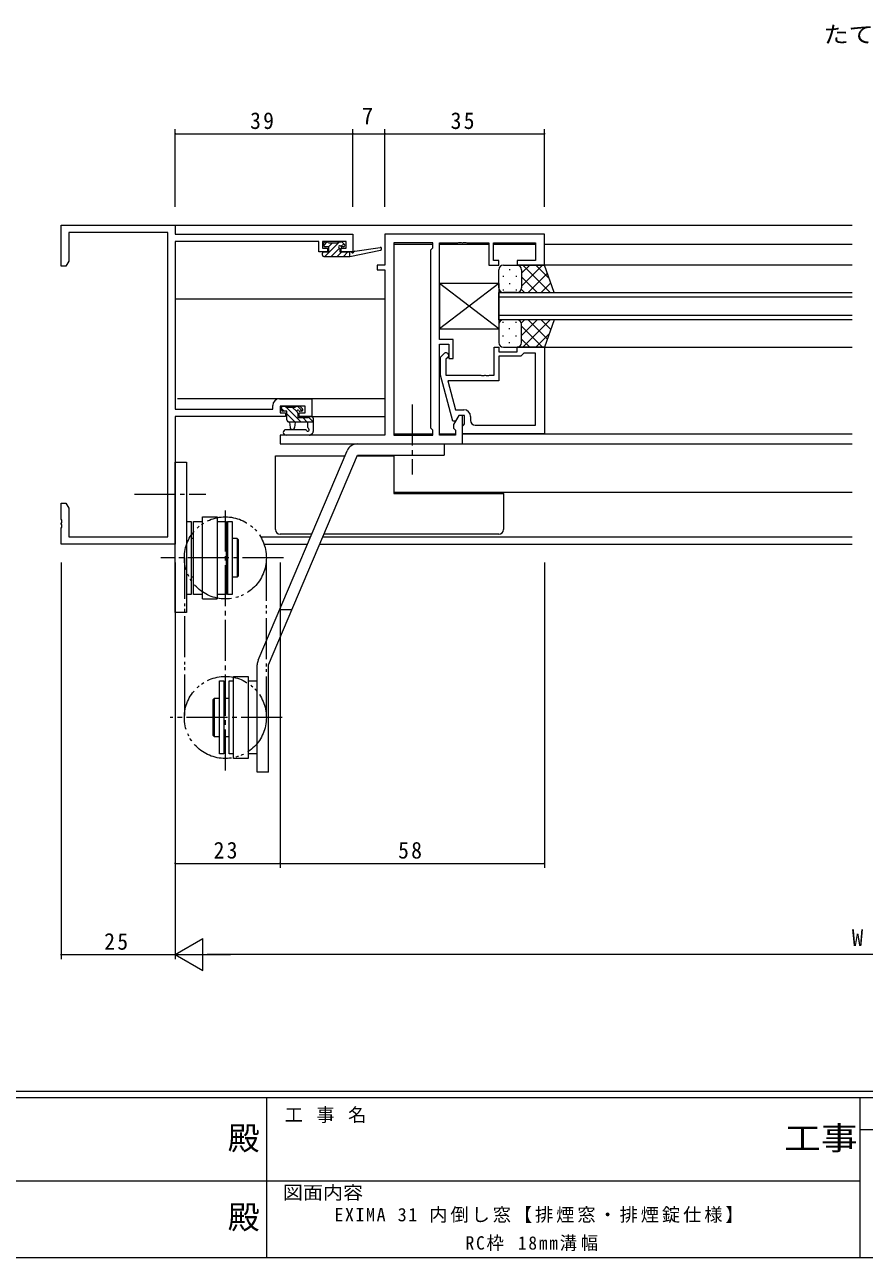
# Model space of a CAD drawing. Units: millimetres on the paper. Extents: x -420 to 373, y -297 to 267.
# Drawn here: x -85.7 to 98.5, y -297 to -26.7 of the extents above; entities that cross this region are included whole.
import ezdxf
from ezdxf.enums import TextEntityAlignment as Align

# ---------------------------------------------------------------- set-up
doc = ezdxf.new("R2010")
doc.units = ezdxf.units.MM
doc.linetypes.add('CHAIN2', pattern=[12, 9, -1, 1, -1])
doc.linetypes.add('DOUBLE_CHAIN2', pattern=[12.8, 9, -1, 0.6, -0.6, 0.6, -1])
for name, color, linetype, lineweight in [('0-1_YKK_ZWAK', 7, 'Continuous', 9), ('0-3_YKK_13', 4, 'Continuous', 9), ('0-4_YKK_11', 7, 'Continuous', 9), ('0-5_YKK_12', 2, 'Continuous', 9), ('0-6_YKK_D', 6, 'Continuous', 9)]:
    doc.layers.add(name, color=color, linetype=linetype, lineweight=lineweight)
doc.layers.add('0-2_USER1', color=3, linetype='Continuous')
doc.styles.add('ＭＳ ゴシック', font='')
doc.styles.get('ＭＳ ゴシック').set_extended_font_data('MS Gothic')

msp = doc.modelspace()

# ---------------------------------------------------------------- linework, layer by layer
at = {"layer": '0-1_YKK_ZWAK'}
for p, q in [((352.3, -260.6), (-417.7, -260.6)), ((314.5, -262), (-417.7, -262)), ((-32.7, -262), (-32.7, -297)), ((97.5, -262), (97.5, -297)), ((165.684, -268.999), (97.5, -268.999)), ((-160.1, -280.199), (-31.3, -280.199)), ((-31.3, -280.199), (97.5, -280.199)), ((-417.7, -297), (314.5, -297))]:
    msp.add_line(p, q, dxfattribs=at)
at = {"layer": '0-3_YKK_13'}
for p, q in [((-20.1, -75.063), (-19.337, -74.3)), ((-20.1, -75.1), (-20.1, -74.6)), ((-19.843, -77.5), (-16.643, -74.3)), ((-19.8, -74.3), (-19.3, -74.3)), ((-19.1, -74.5), (-17.1, -74.5)), ((-19.09, -75.4), (-18.19, -74.5)), ((-18.496, -77.5), (-16.667, -75.672)), ((-16.9, -74.3), (-16.3, -74.3)), ((-16.328, -75.333), (-15.736, -74.74)), ((-15.8, -75.4), (-16.139, -75.4)), ((-16.088, -74.388), (-15.588, -74.888)), ((-13.288, -76.327), (-7.746, -75.503)), ((-20.4, -77.2), (-20.4, -76.8)), ((-20.379, -76.689), (-20.211, -76.521)), ((-20.1, -76.5), (-19, -76.5)), ((-20.1, -77.5), (-14.402, -77.5)), ((-17.149, -77.5), (-16.149, -76.5)), ((-15.802, -77.5), (-14.802, -76.5)), ((-14.455, -77.5), (-14.402, -77.447)), ((-14.402, -77.5), (-7.641, -76.094)), ((-14.402, -76.5), (-14.315, -76.486)), ((-14.402, -77.5), (-14.402, -76.5)), ((18.3, -84.4), (18.3, -80.4)), ((19.3, -79.4), (22.3, -79.4)), ((20.663, -80.32), (20.663, -80.52)), ((28.3, -79.4), (22.3, -79.4)), ((23.3, -84.021), (27.92, -79.4)), ((23.3, -81.192), (25.092, -79.4)), ((23.3, -80.4), (23.3, -84)), ((23.3, -80.8), (23.3, -84.4)), ((23.568, -79.4), (29.568, -85.4)), ((26.397, -79.4), (29.357, -82.361)), ((30.443, -85.4), (28.3, -79.4)), ((5.3, -83.4), (5.3, -93.4)), ((18.3, -83.4), (5.3, -83.4)), ((18.3, -83.4), (5.3, -93.4)), ((18.3, -83.4), (18.3, -93.4)), ((19.249, -81.735), (19.249, -81.935)), ((20.663, -83.35), (20.663, -83.55)), ((22.078, -81.735), (22.078, -81.935)), ((23.3, -81.961), (26.74, -85.4)), ((24.749, -85.4), (28.944, -81.205)), ((27.577, -85.4), (29.689, -83.289)), ((19.249, -84.765), (19.249, -84.965)), ((22.3, -85.4), (19.3, -85.4)), ((22.078, -84.765), (22.078, -84.965)), ((22.3, -85.4), (30.443, -85.4)), ((23.243, -84.732), (23.911, -85.4)), ((19.248, -92.035), (19.248, -91.835)), ((22.3, -91.4), (19.3, -91.4)), ((22.078, -92.035), (22.078, -91.835)), ((30.443, -91.4), (22.3, -91.4)), ((23.243, -92.069), (23.911, -91.4)), ((23.3, -94.84), (26.74, -91.4)), ((23.568, -97.4), (29.568, -91.4)), ((24.749, -91.4), (28.944, -95.596)), ((27.577, -91.4), (29.689, -93.512)), ((30.443, -91.4), (28.3, -97.4)), ((18.3, -92.4), (18.3, -96.4)), ((20.663, -93.45), (20.663, -93.25)), ((23.3, -96), (23.3, -92.4)), ((23.3, -92.78), (27.92, -97.4)), ((23.3, -96.4), (23.3, -92.8)), ((26.397, -97.4), (29.357, -94.44)), ((19.248, -95.065), (19.248, -94.865)), ((20.663, -96.48), (20.663, -96.28)), ((22.078, -95.065), (22.078, -94.865)), ((23.3, -95.609), (25.092, -97.4)), ((19.3, -97.4), (22.3, -97.4)), ((28.3, -97.4), (22.3, -97.4)), ((-29.4, -111.13), (-29.4, -110.63)), ((-29.1, -110.33), (-28.6, -110.33)), ((-28.559, -110.334), (-28.404, -110.489)), ((-28.4, -110.53), (-26.3, -110.53)), ((-28.363, -110.53), (-25.063, -113.83)), ((-27.016, -110.53), (-26.037, -111.509)), ((-26.1, -110.33), (-25.5, -110.33)), ((-25.869, -110.33), (-24.825, -111.374)), ((-25.288, -110.418), (-24.788, -110.918)), ((-29.4, -110.84), (-28.81, -111.43)), ((-28.2, -111.43), (-29.1, -111.43)), ((-28.2, -113.33), (-28.2, -111.43)), ((-28.2, -112.04), (-26.41, -113.83)), ((-28.196, -113.391), (-27.761, -113.826)), ((-25.8, -111.891), (-25.8, -112.83)), ((-25.8, -112.83), (-23.5, -112.83)), ((-25, -111.43), (-25.339, -111.43)), ((-24.716, -112.83), (-23.716, -113.83)), ((-23.472, -112.728), (-22.4, -113.799)), ((-23.3, -112.63), (-22.7, -112.63)), ((-22.4, -112.93), (-22.4, -115.893)), ((-24.136, -115.5), (-28.384, -115.5)), ((-22.4, -113.83), (-27.7, -113.83)), ((-27.6, -113.83), (-27.498, -114.974)), ((-26.4, -113.83), (-26.502, -114.974)), ((-23.6, -115.01), (-23.6, -113.83)), ((-23.205, -116.7), (-28.384, -116.7)), ((-23.015, -116.632), (-22.584, -116.28)), ((-12.7, -118.6), (6.3, -118.6)), ((6.3, -118.6), (6.3, -121.1)), ((-34.501, -166.062), (-15.001, -120.123)), ((-32.2, -167.039), (-12.7, -121.1)), ((-30.7, -121.2), (-29.7, -121.2)), ((-30.7, -137.4), (-30.7, -121.2)), ((-29.7, -121.2), (-15.458, -121.2)), ((-12.742, -121.2), (-4.77, -121.2)), ((-12.7, -121.1), (6.3, -121.1)), ((-52.7, -122.6), (-50.2, -122.6)), ((-52.7, -155.6), (-52.7, -122.6)), ((-50.2, -122.6), (-50.2, -155.6)), ((-4.603, -129.5), (-4.592, -129.481)), ((-4.592, -129.481), (-4.582, -129.424)), ((-4.582, -129.424), (-4.572, -129.33)), ((-4.572, -129.33), (-4.561, -129.2)), ((19.3, -129.5), (19.3, -137.4)), ((-46.7, -134.6), (-43.5, -134.6)), ((-46.7, -152.6), (-46.7, -134.6)), ((-43.5, -134.6), (-43.5, -152.6)), ((-50.2, -135.6), (-49.2, -135.6)), ((-49.2, -135.6), (-49.2, -151.6)), ((-48.7, -135.6), (-46.7, -135.6)), ((-48.7, -151.6), (-48.7, -135.6)), ((-43.5, -135.6), (-41.5, -135.6)), ((-41.5, -135.6), (-41.5, -151.6)), ((-41.2, -135.6), (-40.2, -135.6)), ((-41.2, -135.6), (-41.2, -151.6)), ((-41.2, -151.6), (-41.2, -135.6)), ((-40.2, -135.6), (-40.2, -151.6)), ((-48.7, -139.35), (-49.2, -139.35)), ((-41.5, -139.35), (-41.2, -139.35)), ((-39.1, -139.35), (-40.2, -139.35)), ((-39.1, -139.35), (-38.8, -139.65)), ((-39.1, -139.35), (-39.1, -147.85)), ((-38.8, -147.55), (-38.8, -139.65)), ((-22.759, -138.4), (-29.7, -138.4)), ((18.3, -138.4), (-20.043, -138.4)), ((-48.7, -147.85), (-49.2, -147.85)), ((-41.2, -147.85), (-41.5, -147.85)), ((-39.1, -147.85), (-40.2, -147.85)), ((-38.8, -147.55), (-39.1, -147.85)), ((-49.2, -151.6), (-50.2, -151.6)), ((-46.7, -151.6), (-48.7, -151.6)), ((-46.7, -152.6), (-43.5, -152.6)), ((-41.5, -151.6), (-43.5, -151.6)), ((-40.2, -151.6), (-41.2, -151.6)), ((-50.2, -155.6), (-52.7, -155.6)), ((-27.076, -154.969), (-29.792, -154.969)), ((-34.7, -190.6), (-34.7, -167.039)), ((-32.2, -190.6), (-32.2, -167.039)), ((-39.9, -169.6), (-36.7, -169.6)), ((-39.9, -187.6), (-39.9, -169.6)), ((-36.7, -169.6), (-36.7, -187.6)), ((-43, -170.6), (-42, -170.6)), ((-43, -186.6), (-43, -170.6)), ((-42, -170.6), (-42, -186.6)), ((-40.9, -170.6), (-39.9, -170.6)), ((-40.9, -186.6), (-40.9, -170.6)), ((-36.7, -170.6), (-34.7, -170.6)), ((-44.4, -174.65), (-44.1, -174.35)), ((-44.4, -182.55), (-44.4, -174.65)), ((-44.1, -174.35), (-43, -174.35)), ((-44.1, -182.85), (-44.1, -174.35)), ((-42, -174.35), (-40.9, -174.35)), ((-44.1, -182.85), (-44.4, -182.55)), ((-43, -182.85), (-44.1, -182.85)), ((-40.9, -182.85), (-42, -182.85)), ((-42, -186.6), (-43, -186.6)), ((-39.9, -186.6), (-40.9, -186.6)), ((-36.7, -187.6), (-39.9, -187.6)), ((-34.7, -186.6), (-36.7, -186.6)), ((-32.2, -190.6), (-34.7, -190.6))]:
    msp.add_line(p, q, dxfattribs=at)
at = {"layer": '0-3_YKK_13', "linetype": 'CHAIN2'}
for p, q in [((-0.7, -109.95), (-0.7, -125.281)), ((-61.65, -129.6), (-46.018, -129.6)), ((-41.7, -190.207), (-41.7, -132.638)), ((-28.909, -143.6), (-55.835, -143.6)), ((-29.209, -178.6), (-53.835, -178.6))]:
    msp.add_line(p, q, dxfattribs=at)
at = {"layer": '0-3_YKK_13', "linetype": 'DOUBLE_CHAIN2'}
for p, q in [((-50.701, -143.6), (-50.7, -178.6)), ((-32.7, -178.6), (-32.701, -143.6))]:
    msp.add_line(p, q, dxfattribs=at)
at = {"layer": '0-3_YKK_13'}
for points in [[(-19, -76.5), (-19, -75.4), (-19.8, -75.4)], [(-16.6, -75.861), (-16.6, -76.5), (-14.402, -76.5)], [(5.3, -93.4), (18.3, -93.4), (5.3, -83.4)], [(-4.7, -129.2), (-4.7, -129.5), (18.3, -129.5)], [(18.3, -129.5), (19.3, -129.5), (19.3, -129.2)]]:
    msp.add_lwpolyline(points, dxfattribs=at)
at = {"layer": '0-3_YKK_13', "linetype": 'DOUBLE_CHAIN2'}
for centre in [(-41.701, -143.6), (-41.7, -178.6)]:
    msp.add_circle(centre, 9, dxfattribs=at)
at = {"layer": '0-3_YKK_13'}
for centre, radius, start, end in [((-19.8, -74.6), 0.3, 90, 180), ((-19.8, -75.1), 0.3, 180, 270), ((-19.3, -74.5), 0.2, 0, 90), ((-16.9, -74.5), 0.2, 90, 180), ((-16.6, -75.4), 0.25, 33.05573, 236.94426), ((-16.9, -75.861), 0.3, 0, 56.94426), ((-16.139, -75.1), 0.3, 213.05573, 270), ((-16.3, -74.6), 0.3, 45, 90), ((-15.8, -75.1), 0.3, 270, 45), ((-7.702, -75.8), 0.3, 281.7498, 98.44934), ((-20.1, -76.8), 0.3, 90, 180), ((-20.1, -77.2), 0.3, 180, 270), ((-14.267, -76.782), 0.3, 39.19753, 99.19753), ((-13.802, -76.403), 0.3, 219.19753, 338.44934), ((-13.244, -76.623), 0.3, 98.44934, 158.44934), ((19.3, -80.4), 1, 90, 180), ((22.3, -80.4), 1, 0, 90), ((22.3, -80.4), 1, 0, 90), ((19.3, -84.4), 1, 180, 270), ((22.3, -84.4), 1, 270, 0), ((22.3, -84.4), 1, 270, 0), ((19.3, -92.4), 1, 90, 180), ((22.3, -92.4), 1, 0, 90), ((22.3, -92.4), 1, 0, 90), ((19.3, -96.4), 1, 180, 270), ((22.3, -96.4), 1, 270, 0), ((22.3, -96.4), 1, 270, 0), ((-29.1, -110.63), 0.3, 90, 180), ((-28.6, -110.53), 0.2, 0, 90), ((-26.1, -110.53), 0.2, 90, 180), ((-25.5, -110.63), 0.3, 45, 90), ((-29.1, -111.13), 0.3, 180, 270), ((-27.7, -113.33), 0.5, 180, 270), ((-25.8, -111.43), 0.25, 33.05573, 236.94426), ((-26.1, -111.891), 0.3, 0, 56.94426), ((-25.339, -111.13), 0.3, 213.05573, 270), ((-25, -111.13), 0.3, 270, 44.99998), ((-23.3, -112.83), 0.2, 89.99998, 180), ((-22.7, -112.93), 0.3, 0, 90), ((-28.384, -116.1), 0.6, 90, 270), ((-27, -114.93), 0.5, 185.09206, 354.90793), ((-24.136, -115.8), 0.3, 26.74368, 90), ((-23.6, -115.53), 0.3, 206.74368, 59.99998), ((-23.3, -115.01), 0.3, 180, 239.99998), ((-22.9, -115.893), 0.5, 309.23453, 0), ((-23.205, -116.4), 0.3, 270, 309.23453), ((-12.7, -121.1), 2.5, 90, 156.99998), ((-29.7, -137.4), 1, 180, 270), ((18.3, -137.4), 1, 270, 0), ((-32.2, -167.039), 2.5, 157, 180)]:
    msp.add_arc(centre, radius, start, end, dxfattribs=at)
at = {"layer": '0-4_YKK_11'}
for p, q in [((-77.7, -79.6), (-77.7, -70.6)), ((-77.7, -70.6), (-52.7, -70.6)), ((-76.07, -72.23), (-76.07, -78.509)), ((-54.33, -72.23), (-76.07, -72.23)), ((-54.33, -138.97), (-54.33, -72.23)), ((-52.7, -70.6), (-52.7, -72.6)), ((-52.7, -72.6), (-13.7, -72.6)), ((-6.7, -72.6), (-6.7, -79.4)), ((28.3, -72.6), (-6.7, -72.6)), ((28.3, -79.4), (28.3, -72.6)), ((-21.2, -74.23), (-52.7, -74.23)), ((-52.7, -74.23), (-52.7, -110.97)), ((-4.77, -74.53), (-4.77, -116.67)), ((-4.77, -74.53), (-4.77, -116.67)), ((5.3, -95.7), (5.3, -74.53)), ((10.075, -74.41), (10.258, -74.53)), ((16.1, -74.53), (16.1, -79.4)), ((17.1, -78.4), (17.1, -74.53)), ((17.1, -74.53), (26.37, -74.53)), ((26.37, -74.53), (26.37, -78.4)), ((3.37, -115.17), (3.37, -76.03)), ((-8.4, -79.4), (-8.4, -80.4)), ((-6.7, -79.4), (-8.4, -79.4)), ((-8.4, -80.4), (-6.7, -80.4)), ((-6.7, -80.4), (-6.7, -116.67)), ((16.1, -79.4), (18.3, -79.4)), ((18.3, -78.4), (17.1, -78.4)), ((18.3, -79.4), (18.3, -78.4)), ((22.3, -78.4), (22.3, -79.4)), ((26.37, -78.4), (22.3, -78.4)), ((22.3, -79.4), (28.3, -79.4)), ((8.3, -95.7), (5.3, -95.7)), ((5.3, -96.7), (7.3, -96.7)), ((5.3, -116.67), (5.3, -96.7)), ((7.3, -96.7), (7.3, -99.9)), ((8.3, -99.9), (8.3, -95.7)), ((5.5, -99.552), (6.276, -98.776)), ((5.5, -103.497), (5.5, -99.552)), ((7.124, -99.625), (6.7, -100.049)), ((7.3, -99.9), (8.3, -99.9)), ((17.3, -103.5), (17.3, -97.4)), ((18.3, -99.4), (18.3, -104.8)), ((22.3, -97.4), (28.3, -97.4)), ((26.37, -114.47), (26.37, -98.7)), ((26.37, -114.47), (26.37, -98.7)), ((28.3, -97.4), (28.3, -116.4)), ((6.7, -100.049), (6.7, -103.5)), ((8.207, -113.6), (5.5, -103.497)), ((6.7, -103.5), (14.342, -103.5)), ((7.092, -104.8), (8.78, -111.1)), ((18.3, -104.8), (7.092, -104.8)), ((-31.3, -110.97), (-31.3, -110.2)), ((-29.8, -108.7), (-22.7, -108.7)), ((-22.7, -108.7), (-22.7, -112.6)), ((-52.7, -110.97), (-31.3, -110.97)), ((-28.5, -112.6), (-52.7, -112.6)), ((-52.7, -112.6), (-52.7, -140.6)), ((-28.5, -111.8), (-28.5, -112.6)), ((-25.5, -112.6), (-25.5, -111.8)), ((-22.7, -112.6), (-25.5, -112.6)), ((9.5, -112.4), (8.37, -114.358)), ((8.78, -111.1), (10.6, -111.1)), ((10.3, -112.4), (9.5, -112.4)), ((10.8, -112.4), (9.5, -112.4)), ((10.3, -118.6), (10.3, -112.4)), ((10.8, -114.2), (10.8, -112.4)), ((12.1, -112.6), (12.1, -113.47)), ((8.37, -114.358), (8.37, -115.17)), ((10.6, -114.4), (10.8, -114.2)), ((13.1, -114.47), (26.37, -114.47)), ((-29.7, -116.67), (-29.7, -118.6)), ((-6.7, -116.67), (-29.7, -116.67)), ((-29.7, -118.6), (10.3, -118.6)), ((28.3, -116.4), (10.3, -116.4)), ((-77.7, -135.142), (-77.7, -131.6)), ((-77.7, -131.6), (-76.7, -131.6)), ((-76.7, -131.6), (-76.07, -132.691)), ((-76.07, -132.691), (-76.07, -138.97)), ((-77.7, -136.142), (-77.7, -136.058)), ((-76.07, -138.97), (-54.33, -138.97)), ((-52.7, -140.6), (-77.7, -140.6))]:
    msp.add_line(p, q, dxfattribs=at)
for points in [[(-13.7, -72.6), (-13.7, -76.5), (-16.3, -76.5), (-16.3, -75.7), (-15.2, -75.7), (-15.2, -74.23), (-20.4, -74.23), (-20.4, -75.7), (-19.3, -75.7), (-19.3, -76.5), (-21.2, -76.5), (-21.2, -74.23)], [(3.37, -76.03), (3.8, -75.6), (3.8, -74.53), (-4.77, -74.53)], [(5.3, -74.53), (9.342, -74.53), (9.525, -74.41), (10.075, -74.41)], [(10.258, -74.53), (10.342, -74.53), (10.525, -74.41)], [(10.525, -74.41), (11.075, -74.41), (11.258, -74.53), (16.1, -74.53)], [(-76.07, -78.509), (-76.7, -79.6), (-77.7, -79.6)], [(17.3, -97.4), (18.3, -97.4), (18.3, -98.4), (22.3, -98.4), (22.3, -97.4)], [(23.6, -98.9), (23.1, -99.4), (18.3, -99.4)], [(26.37, -98.7), (23.8, -98.7), (23.6, -98.9)], [(14.342, -103.5), (14.525, -103.62), (15.075, -103.62), (15.258, -103.5), (15.342, -103.5), (15.525, -103.62), (16.075, -103.62), (16.258, -103.5), (17.3, -103.5)], [(-25.5, -111.8), (-24.2, -111.8), (-24.2, -110.33), (-29.67, -110.33), (-29.67, -111.8), (-28.5, -111.8)], [(9.5, -112.4), (8.807, -113.6), (8.207, -113.6)], [(-4.77, -116.67), (3.8, -116.67), (3.8, -115.6), (3.37, -115.17)], [(8.37, -115.17), (8.8, -115.6), (8.8, -116.67), (5.3, -116.67)], [(10.3, -116.4), (10.3, -114.7), (10.6, -114.4)], [(-77.7, -136.058), (-77.58, -135.875), (-77.58, -135.325), (-77.7, -135.142)], [(-77.58, -136.875), (-77.58, -136.325), (-77.7, -136.142)], [(-77.7, -140.6), (-77.7, -137.058), (-77.58, -136.875)]]:
    msp.add_lwpolyline(points, dxfattribs=at)
for centre, radius, start, end in [((6.7, -99.2), 0.6, 314.99998, 135), ((-29.8, -110.2), 1.5, 90, 179.99998), ((10.6, -112.6), 1.5, 0, 89.99998), ((13.1, -113.47), 1, 180, 269.99998)]:
    msp.add_arc(centre, radius, start, end, dxfattribs=at)
at = {"layer": '0-5_YKK_12'}
for p, q in [((-53, -70.6), (95.8, -70.6)), ((-4.768, -74.8), (3.799, -74.8)), ((5.302, -74.8), (16.099, -74.8)), ((17.102, -74.8), (26.369, -74.8)), ((28.3, -74.8), (95.8, -74.8)), ((95.8, -79.4), (27.8, -79.4)), ((18.299, -91.4), (18.299, -85.4)), ((18.299, -85.4), (95.8, -85.4)), ((95.8, -86.4), (18.299, -86.4)), ((-52.7, -86.8), (-6.7, -86.8)), ((18.299, -90.4), (95.8, -90.4)), ((95.8, -91.4), (18.299, -91.4)), ((28.3, -97.4), (95.8, -97.4)), ((-6.7, -108.7), (-52.2, -108.7)), ((-23, -112.6), (-6.7, -112.6)), ((-4.768, -116.4), (3.799, -116.4)), ((5.302, -116.4), (8.799, -116.4)), ((9.786, -118.6), (95.8, -118.6)), ((10.3, -116.4), (95.8, -116.4)), ((-4.77, -121.1), (-4.77, -129.2)), ((-4.77, -129.2), (95.8, -129.2)), ((-33.983, -138.97), (-23.001, -138.97)), ((-20.285, -138.97), (95.8, -138.97)), ((-33.216, -140.6), (-23.693, -140.6)), ((-20.977, -140.6), (95.8, -140.6))]:
    msp.add_line(p, q, dxfattribs=at)
at = {"layer": '0-6_YKK_D'}
for p, q in [((-52.7, -66.6), (-52.7, -49.6)), ((-52.7, -50.6), (-13.7, -50.6)), ((-13.7, -66.6), (-13.7, -49.6)), ((-13.7, -66.6), (-13.7, -49.6)), ((-6.7, -66.6), (-6.7, -49.6)), ((-6.7, -66.6), (-6.7, -49.6)), ((28.3, -66.6), (28.3, -49.6)), ((-77.7, -144.6), (-77.7, -231.6)), ((-52.7, -144.6), (-52.7, -231.6)), ((-52.7, -144.6), (-52.7, -231.6)), ((-52.7, -144.6), (-52.7, -211.6)), ((-29.7, -144.6), (-29.7, -211.6)), ((-29.7, -144.6), (-29.7, -211.6)), ((28.3, -144.6), (28.3, -211.6)), ((-52.7, -210.6), (-29.7, -210.6)), ((-29.7, -210.6), (28.3, -210.6)), ((-52.7, -230.6), (-46.638, -227.1)), ((-77.7, -230.6), (-52.7, -230.6)), ((-52.7, -230.6), (-40.576, -230.6)), ((240.3, -230.6), (-45.7, -230.6))]:
    msp.add_line(p, q, dxfattribs=at)
for points in [[(-13.7, -50.6), (-6.7, -50.6), (28.3, -50.6)], [(-52.7, -230.6), (-46.638, -234.1), (-46.638, -227.1)]]:
    msp.add_lwpolyline(points, dxfattribs=at)
for centre, start, end in [((-52.7, -50.6), 0, 180), ((-52.7, -50.6), 180, 0), ((-13.7, -50.6), 0, 180), ((-13.7, -50.6), 0, 180), ((-13.7, -50.6), 180, 0), ((-13.7, -50.6), 180, 0), ((-6.7, -50.6), 0, 180), ((-6.7, -50.6), 0, 180), ((-6.7, -50.6), 180, 0), ((-6.7, -50.6), 180, 0), ((28.3, -50.6), 0, 180), ((28.3, -50.6), 180, 0), ((-52.7, -210.6), 0, 180), ((-52.7, -210.6), 180, 0), ((-29.7, -210.6), 0, 180), ((-29.7, -210.6), 0, 180), ((-29.7, -210.6), 180, 0), ((-29.7, -210.6), 180, 0), ((28.3, -210.6), 0, 180), ((28.3, -210.6), 180, 0), ((-77.7, -230.6), 0, 180), ((-77.7, -230.6), 180, 0)]:
    msp.add_arc(centre, 0.106, start, end, dxfattribs=at)

# ---------------------------------------------------------------- texts
at = {"layer": '0-1_YKK_ZWAK', "color": 2, "style": 'ＭＳ ゴシック', "width": 1.15}
msp.add_text('工事', height=5.132, dxfattribs=at).set_placement((80.931, -274.956), align=Align.BOTTOM_LEFT)
at = {"layer": '0-1_YKK_ZWAK', "color": 2, "style": 'ＭＳ ゴシック'}
for p in [(-41.182, -274.956), (-41.182, -292.278)]:
    msp.add_text('殿', height=5.132, dxfattribs=at).set_placement(p, align=Align.BOTTOM_LEFT)
at = {"layer": '0-1_YKK_ZWAK', "style": 'ＭＳ ゴシック', "width": 1.1}
msp.add_text('図面内容', height=2.933, dxfattribs=at).set_placement((-29.083, -285.148), align=Align.BOTTOM_LEFT)
at = {"layer": '0-1_YKK_ZWAK', "insert": (-28.688, -267.533), "char_height": 2.933, "attachment_point": 7, "style": 'ＭＳ ゴシック'}
msp.add_mtext('\\T1.16;工\\~事\\~名', dxfattribs=at)
at = {"layer": '0-2_USER1', "style": 'ＭＳ ゴシック', "width": 1.1}
msp.add_text('たて骨', height=3.666, dxfattribs=at).set_placement((89.549, -31.746), align=Align.BOTTOM_LEFT)
at = {"layer": '0-2_USER1', "color": 7, "char_height": 2.933, "attachment_point": 7, "style": 'ＭＳ ゴシック'}
for s, insert in [('\\T1.16;EXIMA\\~31\\~内倒し窓【排煙窓・排煙錠仕様】', (-17.783, -289.449)), ('\\T1.21;\\W0.95;RC枠\\~18mm溝幅', (11.017, -295.625))]:
    msp.add_mtext(s, dxfattribs=dict(at, insert=insert))
at = {"layer": '0-6_YKK_D', "color": 3, "style": 'ＭＳ ゴシック'}
for s, p in [('7', (-11.747, -49.6)), ('W', (95.765, -229.8))]:
    msp.add_text(s, height=3.666, dxfattribs=at).set_placement(p, align=Align.BOTTOM_LEFT)
at = {"layer": '0-6_YKK_D', "color": 3, "char_height": 3.666, "attachment_point": 7, "style": 'ＭＳ ゴシック'}
for s, insert in [('\\T1.21;\\W0.95;39', (-36.27, -49.6)), ('\\T1.21;\\W0.95;35', (7.73, -49.6)), ('\\T1.21;\\W0.95;23', (-44.282, -209.6)), ('\\T1.21;\\W0.95;58', (-3.794, -209.6)), ('\\T1.21;\\W0.95;25', (-68.282, -229.6))]:
    msp.add_mtext(s, dxfattribs=dict(at, insert=insert))

doc.saveas('drawing.dxf')
